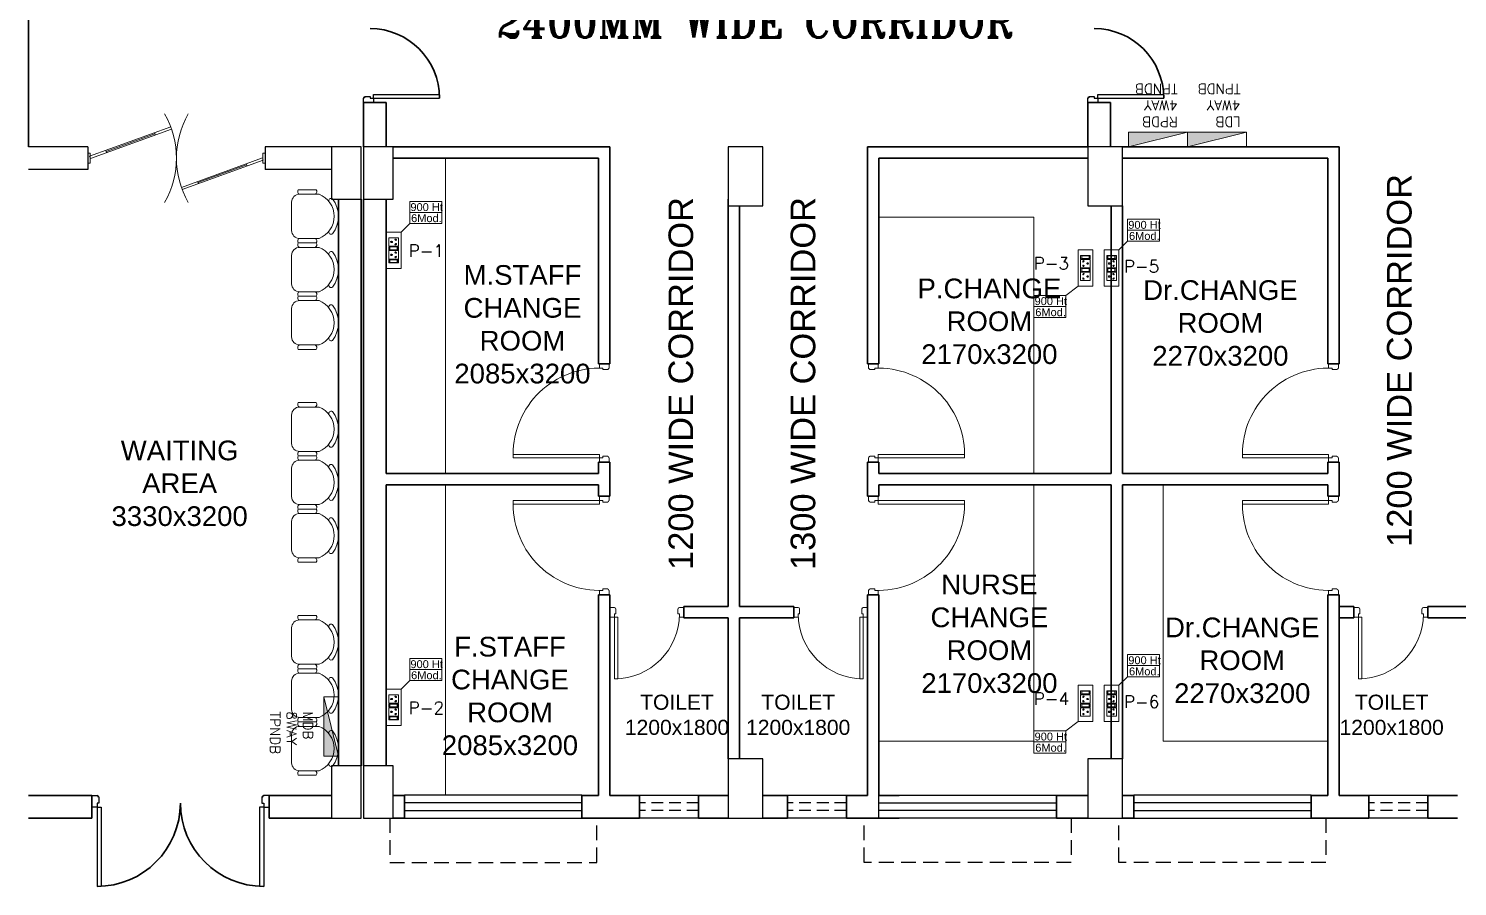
# Model space of a CAD drawing. Header units: millimetres. Extents: x 1327414 to 2124380, y -346496 to -91575.
# Drawn here: x 1629617 to 1644117, y -206777 to -198073 of the extents above; entities that cross this region are included whole.
import ezdxf
from ezdxf.enums import TextEntityAlignment as Align

# ---------------------------------------------------------------- set-up
doc = ezdxf.new("R2010")
doc.units = ezdxf.units.MM
doc.header["$LTSCALE"] = 600
doc.header["$MEASUREMENT"] = 0
for name, pattern in [('1', [0]), ('CONTINU', [0]), ('DASHED2', [0.375, 0.25, -0.125]), ('HIDDEN', [0.375, 0.25, -0.125])]:
    doc.linetypes.add(name, pattern=pattern)
doc.layers.add('CFT_LOOPING', color=7, linetype='1', lineweight=0, true_color=0xd6d600)
for name, color, linetype in [('col', 5, 'Continuous'), ('ELE-LIGHTING TEXT', 7, 'Continuous'), ('Lines', 7, 'Continuous'), ('TEXT', 6, 'Continuous'), ('wall', 1, 'Continuous'), ('Window', 4, 'Continuous')]:
    doc.layers.add(name, color=color, linetype=linetype)
for name, color, linetype, lineweight in [('DOOR', 144, 'Continuous', 13), ('ELE-2NOS OF 6-16 RAW POWER SOCKET', 1, 'Continuous', 20), ('ELE.DB', 1, 'Continuous', 20), ('funiture', 30, 'Continuous', 13), ('furniture', 30, 'Continuous', 9), ('P-Wall', 8, 'Continuous', 35)]:
    doc.layers.add(name, color=color, linetype=linetype, lineweight=lineweight)
doc.styles.add('ARIAL', font='')
doc.styles.add('ROMANS', font='romans.shx')
doc.styles.add('ROMANT', font='romant.shx')
doc.styles.get("Standard").update_dxf_attribs({"font": ''})
doc.styles.get('ARIAL').set_extended_font_data('Arial')
doc.styles.get('Standard').set_extended_font_data('Stylus BT')

# ---------------------------------------------------------------- blocks, each defined once
blk = doc.blocks.new('D1')
at = {"layer": 'DOOR', "color": 8}
for p, q in [((19, 69), (825, 362)), ((27, 46), (833, 339)), ((184, 116), (668, 292)), ((672, 280), (663, 304)), ((0, 98), (24, 98)), ((0, 98), (0, 0)), ((0, 0), (24, 0)), ((19, 69), (27, 46)), ((24, 98), (24, 0)), ((180, 128), (188, 105)), ((1737, 52), (931, -241)), ((1745, 29), (939, -264)), ((1745, 29), (1737, 52)), ((1740, 98), (1740, 0)), ((1764, 98), (1740, 98)), ((1764, 0), (1740, 0)), ((1764, 98), (1764, 0)), ((1580, -18), (1096, -194)), ((1584, -30), (1576, -7)), ((1101, -206), (1092, -182))]:
    blk.add_line(p, q, dxfattribs=at)
for centre, start, end in [((0, 49), 330, 30), ((1764, 49), 150, 210)]:
    blk.add_arc(centre, 882, start, end, dxfattribs=at)
blk = doc.blocks.new('CH1')
for p, q in [((7.79, 8.86), (15.54, 8.86)), ((8.95, 10.63), (16.07, 10.63)), ((18.73, -5.67), (18.73, 5.67)), ((7.79, -8.86), (15.54, -8.86)), ((8.95, -10.63), (16.07, -10.63))]:
    blk.add_line(p, q)
for centre, radius, start, end in [((11.3, 0), 11.3, 141.456, 218.544), ((11.3, 0), 9.53, 111.6314, 248.3686), ((2.95, 6.24), 0.935, 339.0298, 121.3377), ((9.81, 9.9), 1.13, 139.8035, 247.8585), ((15.54, 5.67), 3.19, 0, 90), ((15.21, 9.9), 1.13, 292.1415, 40.1965), ((15.54, -5.67), 3.19, 270, 0), ((2.94, -6.24), 0.935, 238.6623, 20.9702), ((9.81, -9.9), 1.13, 112.1415, 220.1965), ((15.21, -9.9), 1.13, 319.8035, 67.8585)]:
    blk.add_arc(centre, radius, start, end)
blk = doc.blocks.new('A$C32852038')
at = {"xscale": 25.40000009536743, "yscale": 25.39999985694885, "zscale": 25.39999999999785, "rotation": 90}
blk.add_blockref('CH1', (0, -476), dxfattribs=at)
blk = doc.blocks.new('750')
at = {"layer": 'DOOR', "color": 8}
for p, q in [((-50, 705), (-47.5, 705)), ((-35, 690), (-35, 692.5)), ((-50, 45), (-47.5, 45)), ((-35, 60), (-35, 57.5)), ((50, 45), (50, 80)), ((50, 80), (675, 80)), ((50, 45), (675, 45)), ((675, 45), (675, 80))]:
    blk.add_line(p, q, dxfattribs=at)
for points in [[(15, 690), (15, 705), (50, 705), (50, 750), (-50, 750), (-50, 705)], [(-35, 690), (15, 690)], [(15, 60), (15, 45), (50, 45), (50, 0), (-50, 0), (-50, 45)], [(-35, 60), (15, 60)]]:
    blk.add_lwpolyline(points, dxfattribs=at)
for centre, radius, start, end in [((-35, 705), 12.5, 180, 270), ((15, 45), 660, 0, 90), ((-35, 45), 12.5, 90, 180)]:
    blk.add_arc(centre, radius, start, end, dxfattribs=at)
blk = doc.blocks.new('A$C19B8274B')
at = {"layer": 'DOOR'}
blk.add_line((-45, 925), (-80, 925), dxfattribs=at)
at = {"layer": 'DOOR', "color": 8}
for p, q in [((-80, 50), (-80, 925)), ((-45, 50), (-45, 925)), ((-45, 50), (-80, 50)), ((-955, -50), (-955, -47.5)), ((-940, -35), (-942.5, -35)), ((-60, -35), (-57.5, -35)), ((-45, -50), (-45, -47.5))]:
    blk.add_line(p, q, dxfattribs=at)
for points in [[(-940, 15), (-955, 15), (-955, 50), (-1000, 50), (-1000, -50), (-955, -50)], [(-940, -35), (-940, 15)], [(-60, 15), (-45, 15), (-45, 50), (0, 50), (0, -50), (-45, -50)], [(-60, -35), (-60, 15)]]:
    blk.add_lwpolyline(points, dxfattribs=at)
for centre, radius, start, end in [((-80, 50), 875, 90, 182.29244), ((-955, -35), 12.5, 270, 0), ((-45, -35), 12.5, 180, 270)]:
    blk.add_arc(centre, radius, start, end, dxfattribs=at)
blk = doc.blocks.new('W1800')
at = {"layer": 'wall', "color": 7}
for p, q in [((0, -58), (0, 173)), ((1800, 173), (1800, -58))]:
    blk.add_line(p, q, dxfattribs=at)
at = {"layer": 'Window'}
for p, q in [((0, 173), (1800, 173)), ((0, 98), (1800, 98)), ((1800, 18), (0, 18)), ((1800, -58), (0, -58))]:
    blk.add_line(p, q, dxfattribs=at)
blk = doc.blocks.new('rwgha')
at = {"color": 8, "lineweight": 25}
for p, q in [((3700, 7260), (3700, 7305)), ((3700, 7305), (3702.5, 7305)), ((3800, 7260), (3700, 7260)), ((3800, 7260), (3700, 7260)), ((3715, 7320), (3715, 7317.5)), ((3715, 7320), (3765, 7320)), ((3765, 7320), (3765, 7305)), ((3765, 7305), (3800, 7305)), ((3800, 7340), (4470, 7340)), ((3800, 7305), (3800, 7340)), ((3800, 7305), (4470, 7305)), ((3800, 7305), (3800, 7260)), ((11050, 7260), (11050, 7305)), ((11050, 7305), (11052.5, 7305)), ((11150, 7260), (11050, 7260)), ((11150, 7260), (11050, 7260)), ((11065, 7320), (11065, 7317.5)), ((11065, 7320), (11115, 7320)), ((11115, 7320), (11115, 7305)), ((11115, 7305), (11150, 7305)), ((11150, 7340), (11820, 7340)), ((11150, 7305), (11150, 7340)), ((11150, 7305), (11820, 7305)), ((11150, 7305), (11150, 7260)), ((940.5, 110), (940.5, 230)), ((940.5, 110), (940.5, 230)), ((940.5, 230), (994.5, 230)), ((994.5, 230), (994.5, 227)), ((1012.5, 152), (994.5, 152)), ((994.5, 152), (994.5, 110)), ((1012.5, 212), (1009.5, 212)), ((1012.5, 212), (1012.5, 152)), ((2668.5, 212), (2671.5, 212)), ((2668.5, 212), (2668.5, 152)), ((2668.5, 152), (2686.5, 152)), ((2740.5, 230), (2686.5, 230)), ((2686.5, 230), (2686.5, 227)), ((2686.5, 152), (2686.5, 110)), ((2740.5, 110), (2740.5, 230)), ((994.5, 110), (940.5, 110)), ((994.5, 110), (994.5, -694)), ((994.5, 110), (1036.5, 110)), ((1036.5, 110), (1036.5, -694)), ((2644.5, 110), (2644.5, -694)), ((2686.5, 110), (2644.5, 110)), ((2686.5, 110), (2740.5, 110)), ((2686.5, 110), (2686.5, -694))]:
    blk.add_line(p, q, dxfattribs=at)
at = {"color": 8}
for centre, radius, start, end in [((3765, 7305), 705, 0, 90), ((11115, 7305), 705, 0, 90), ((3715, 7305), 12.5, 90, 180), ((11065, 7305), 12.5, 90, 180), ((994.5, 212), 15, 0, 90), ((994.5, 152), 846, 270, 0), ((2686.5, 152), 846, 180, 270), ((2686.5, 212), 15, 90, 180)]:
    blk.add_arc(centre, radius, start, end, dxfattribs=at)
at = {"layer": 'col'}
for points in [[(3375, 6280), (3675, 6280), (3675, 6810), (3375, 6810)], [(3700, 6280), (4000, 6280), (4000, 6810), (3700, 6810)], [(7400, 6210), (7750, 6210), (7750, 6810), (7400, 6810)], [(11050, 6210), (11400, 6210), (11400, 6810), (11050, 6810)], [(7400, 0), (7750, 0), (7750, 600), (7400, 600)], [(11050, 0), (11400, 0), (11400, 600), (11050, 600)], [(3375, 0), (3675, 0), (3675, 530), (3375, 530)], [(3700, 0), (4000, 0), (4000, 530), (3700, 530)]]:
    blk.add_lwpolyline(points, close=True, dxfattribs=at)
at = {"layer": 'funiture'}
for p, q in [((4530, 6695), (4530, 3495)), ((4530, 3380), (4530, 230))]:
    blk.add_line(p, q, dxfattribs=at)
at = {"layer": 'funiture', "color": 8}
for points in [[(8930, 6095), (10500, 6095), (10500, 3495)], [(8930, 780), (10500, 780), (10500, 3380)], [(13485, 780), (11815, 780), (11815, 3380)]]:
    blk.add_lwpolyline(points, dxfattribs=at)
at = {"layer": 'Lines', "linetype": 'HIDDEN'}
for points in [[(3965, 0), (3965, -450), (6065, -450), (6065, 0)], [(10880, 0), (10880, -450), (8780, -450), (8780, 0)], [(13465, 0), (13465, -450), (11365, -450), (11365, 0)]]:
    blk.add_lwpolyline(points, dxfattribs=at)
at = {"layer": 'P-Wall', "color": 8, "linetype": 'Continuous'}
for p, q in [((300, 15490), (300, 6810)), ((4000, 6810), (6200, 6810)), ((4000, 6695), (6085, 6695)), ((6200, 6695), (6200, 6810)), ((11050, 6810), (8815, 6810)), ((11050, 6695), (8930, 6695)), ((11400, 6810), (13600, 6810)), ((11400, 6695), (13485, 6695)), ((3445, 530), (3445, 6280)), ((3675, 530), (3675, 6280)), ((3700, 6280), (3700, 530)), ((3930, 6280), (3930, 3495)), ((3700, 6210), (3700, 600)), ((3930, 6210), (3930, 3495)), ((11285, 6210), (11285, 3495)), ((11400, 6210), (11400, 3495)), ((6085, 4610), (6200, 4610)), ((8930, 4610), (8815, 4610)), ((13485, 4610), (13600, 4610)), ((3930, 3495), (6085, 3495)), ((6085, 3610), (6200, 3610)), ((8930, 3610), (8815, 3610)), ((11285, 3495), (8930, 3495)), ((11400, 3495), (13485, 3495)), ((13485, 3610), (13600, 3610)), ((3930, 3380), (3930, 530)), ((3930, 3380), (3930, 600)), ((3930, 3380), (6085, 3380)), ((11285, 3380), (8930, 3380)), ((11285, 3380), (11285, 600)), ((11400, 3380), (11400, 600)), ((11400, 3380), (13485, 3380)), ((6085, 3265), (6200, 3265)), ((8930, 3265), (8815, 3265)), ((13485, 3265), (13600, 3265)), ((6085, 2265), (6200, 2265)), ((8930, 2265), (8815, 2265)), ((13485, 2265), (13600, 2265)), ((6500, 230), (6500, 0)), ((7100, 230), (7100, 0)), ((8000, 230), (8000, 0)), ((8600, 230), (8600, 0)), ((13900, 230), (13900, 0)), ((14500, 230), (14500, 0))]:
    blk.add_line(p, q, dxfattribs=at)
at = {"layer": 'P-Wall'}
for p, q in [((3700, 6810), (3700, 7260)), ((3700, 7260), (3930, 7260)), ((3930, 7260), (3930, 6810)), ((11050, 6810), (11050, 7260)), ((11050, 7260), (11280, 7260)), ((11280, 7260), (11280, 6810))]:
    blk.add_line(p, q, dxfattribs=at)
at = {"layer": 'P-Wall', "color": 8}
for p, q in [((6085, 4610), (6085, 6695)), ((6200, 6695), (6200, 4610)), ((8815, 6810), (8815, 4610)), ((8930, 4610), (8930, 6695)), ((13485, 4610), (13485, 6695)), ((13600, 6810), (13600, 4610)), ((7400, 2145), (7400, 6280)), ((7515, 2145), (7515, 6210)), ((6085, 3495), (6085, 3610)), ((6200, 3265), (6200, 3610)), ((8815, 3265), (8815, 3610)), ((8930, 3495), (8930, 3610)), ((13485, 3495), (13485, 3610)), ((13600, 3265), (13600, 3610)), ((6085, 3265), (6085, 3380)), ((8930, 3265), (8930, 3380)), ((13485, 3265), (13485, 3380)), ((6085, 230), (6085, 2265)), ((6200, 230), (6200, 2265)), ((8815, 230), (8815, 2265)), ((8930, 230), (8930, 2265)), ((13485, 230), (13485, 2265)), ((13600, 230), (13600, 2265)), ((6950, 2030), (6950, 2145)), ((6950, 2145), (7400, 2145)), ((6950, 2030), (7400, 2030)), ((7400, 600), (7400, 2030)), ((7515, 2145), (7585, 2145)), ((8065, 2145), (7515, 2145)), ((7515, 2030), (7585, 2030)), ((7515, 600), (7515, 2030)), ((8065, 2030), (7515, 2030)), ((8065, 2030), (8065, 2145)), ((13600, 2145), (13750, 2145)), ((13600, 2030), (13750, 2030)), ((13750, 2030), (13750, 2145)), ((14500, 2030), (14500, 2145)), ((14500, 2145), (14985, 2145)), ((14500, 2030), (14985, 2030)), ((4000, 230), (4115, 230)), ((4115, 230), (4000, 230)), ((4115, 230), (4115, 0)), ((5915, 230), (6085, 230)), ((5915, 230), (5915, 0)), ((6200, 230), (6500, 230)), ((7100, 230), (7400, 230)), ((8000, 230), (7750, 230)), ((8815, 230), (8600, 230)), ((9135, 230), (8930, 230)), ((10730, 230), (11050, 230)), ((10730, 230), (10730, 0)), ((11515, 230), (11400, 230)), ((11515, 230), (11515, 0)), ((13315, 230), (13485, 230)), ((13315, 230), (13315, 0)), ((13600, 230), (13900, 230)), ((14500, 230), (14800, 230)), ((4000, 0), (4115, 0)), ((4115, 0), (4000, 0)), ((5915, 0), (6500, 0)), ((7100, 0), (7400, 0)), ((8000, 0), (7750, 0)), ((9135, 0), (8600, 0)), ((10730, 0), (11050, 0)), ((11515, 0), (11400, 0)), ((13315, 0), (13900, 0)), ((14500, 0), (14800, 0))]:
    blk.add_line(p, q, dxfattribs=at)
at = {"layer": 'P-Wall', "linetype": 'Continuous'}
for p, q in [((940.5, 230), (300, 230)), ((940.5, 230), (940.5, 0)), ((3375, 230), (2740.5, 230)), ((2740.5, 230), (2740.5, 0)), ((940.5, 0), (300, 0)), ((3375, 0), (2740.5, 0))]:
    blk.add_line(p, q, dxfattribs=at)
at = {"layer": 'wall', "linetype": 'Continuous'}
for p, q in [((900.5, 6810), (300, 6810)), ((900.5, 6810), (900.5, 6580)), ((3375, 6810), (2700.5, 6810)), ((2700.5, 6810), (2700.5, 6580)), ((900.5, 6580), (300, 6580)), ((3375, 6580), (2700.5, 6580))]:
    blk.add_line(p, q, dxfattribs=at)
at = {"layer": 'Window', "ltscale": 750}
for p, q in [((7100, 230), (6500, 230)), ((8600, 230), (8000, 230)), ((14500, 230), (13900, 230)), ((7100, 0), (6500, 0)), ((8600, 0), (8000, 0)), ((14500, 0), (13900, 0))]:
    blk.add_line(p, q, dxfattribs=at)
at = {"layer": 'Window', "linetype": 'HIDDEN', "ltscale": 0.8}
for p, q in [((7100, 155), (6500, 155)), ((8600, 155), (8000, 155)), ((14500, 155), (13900, 155)), ((7100, 75), (6500, 75)), ((8600, 75), (8000, 75)), ((14500, 75), (13900, 75))]:
    blk.add_line(p, q, dxfattribs=at)
at = {"layer": 'DOOR', "xscale": 1.020408162847161, "yscale": 1.020408162847161, "zscale": 1.020408162847161, "rotation": 180}
blk.add_blockref('D1', (2700.5, 6745), dxfattribs=at)
at = {"layer": 'DOOR', "linetype": 'Continuous', "xscale": -1}
for p, rotation in [((6142.5, 3610), 89.9999999999999), ((13542.5, 3610), 89.9999999999999), ((8872.5, 3265), 270)]:
    blk.add_blockref('A$C19B8274B', p, dxfattribs=dict(at, rotation=rotation))
at = {"layer": 'DOOR', "linetype": 'Continuous'}
for p, rotation in [((8872.5, 3610), 270), ((6142.5, 3265), 90), ((13542.5, 3265), 90)]:
    blk.add_blockref('A$C19B8274B', p, dxfattribs=dict(at, rotation=rotation))
at = {"layer": 'DOOR', "rotation": 270}
for p in [(6200, 2087.5), (13750, 2087.5)]:
    blk.add_blockref('750', p, dxfattribs=at)
at = {"layer": 'DOOR', "xscale": -1, "rotation": 89.9999999999999}
blk.add_blockref('750', (8815, 2087.5), dxfattribs=at)
at = {"layer": 'DOOR', "color": 7, "xscale": -1}
for p in [(5915, 57.5), (13315, 57.5)]:
    blk.add_blockref('W1800', p, dxfattribs=at)
at = {"layer": 'DOOR', "color": 7}
blk.add_blockref('W1800', (8930, 57.5), dxfattribs=at)
at = {"layer": 'furniture', "rotation": 90}
for p in [(2969.3, 6105), (2969.3, 5565), (2969.3, 5025), (2969.3, 3945), (2969.3, 3405), (2969.3, 2865), (2969.3, 1785), (2969.3, 1245), (2969.3, 705)]:
    blk.add_blockref('A$C32852038', p, dxfattribs=at)
at = {"layer": 'TEXT', "color": 8, "style": 'ROMANT'}
blk.add_text('2400MM WIDE CORRIDOR', height=300, dxfattribs=at).set_placement((7669.4, 7830.4), align=Align.BOTTOM_CENTER)
at = {"layer": 'TEXT', "color": 8, "style": 'ARIAL'}
for s, p in [('1200 WIDE CORRIDOR', (14409.8, 4642.6)), ('1200 WIDE CORRIDOR', (7119, 4408.6)), ('1300 WIDE CORRIDOR', (8358.5, 4408.6))]:
    blk.add_text(s, height=250, rotation=90, dxfattribs=at).set_placement(p, align=Align.BOTTOM_CENTER)
at = {"layer": 'TEXT', "color": 8, "attachment_point": 5, "style": 'ARIAL'}
for s, insert, char_height, width in [('M.STAFF CHANGE ROOM 2085x3200', (5312, 5008.4), 200, 1382.81), ('\\PP.CHANGE ROOM\\P2170x3200', (10050.5, 5205.4), 200, 1674.857), ('\\PDr.CHANGE ROOM 2270x3200', (12394.7, 5188.4), 200, 1674.857), ('WAITING AREA 3330x3200', (1832.9, 3394.9), 200, 1382.81), ('NURSE\\PCHANGE ROOM 2170x3200', (10050.5, 1868.1), 200, 1674.857), ('Dr.CHANGE\\PROOM \\P2270x3200', (12616.3, 1598.9), 200, 2421.577), ('F.STAFF CHANGE ROOM 2085x3200', (5185.1, 1237.1), 200, 1382.81), ('TOILET\\P1200x1800', (6880.1, 1046.4), 153, 1626.956), ('TOILET\\P1200x1800', (8110.1, 1046.4), 153, 1626.956), ('TOILET\\P1200x1800', (14132.6, 1046.4), 153, 1626.956)]:
    blk.add_mtext(s, dxfattribs=dict(at, insert=insert, char_height=char_height, width=width))
blk = doc.blocks.new('FREAWFRED')
at = {"layer": 'ELE.DB'}
h = blk.add_hatch(color=1, dxfattribs=at)
h.dxf.hatch_style = 1
h.paths.add_polyline_path([(150, 0), (150, 600), (0, 600)])
blk.add_line((0, 600), (150, 0), dxfattribs=at)
blk.add_lwpolyline([(0, 0), (0, 600), (150, 600), (150, 0)], close=True, dxfattribs=at)
blk = doc.blocks.new('RTUH 6U')
at = {"layer": 'ELE-2NOS OF 6-16 RAW POWER SOCKET', "color": 30, "ltscale": 300}
for p, q in [((-312, -26), (-227, -26)), ((-312, -124), (-312, -26)), ((-227, -124), (-312, -124)), ((-227, -26), (-227, -124)), ((-187, -26), (-221, -26)), ((-221, -26), (-221, -124)), ((-187, -124), (-221, -124)), ((-221, -124), (-187, -124)), ((-190, -37), (-218, -37)), ((-218, -37), (-218, -113)), ((-190, -40), (-218, -40)), ((-218, -113), (-190, -113)), ((-190, -113), (-190, -37)), ((-187, -124), (-187, -26)), ((-187, -124), (-187, -26)), ((-181, -124), (-181, -26)), ((-181, -26), (-96, -26)), ((-96, -124), (-181, -124)), ((-96, -26), (-96, -124)), ((-57, -26), (-91, -26)), ((-91, -26), (-91, -124)), ((-57, -124), (-91, -124)), ((-91, -124), (-57, -124)), ((-60, -37), (-88, -37)), ((-88, -37), (-88, -113)), ((-60, -40), (-88, -40)), ((-88, -113), (-60, -113)), ((-60, -113), (-60, -37)), ((-57, -124), (-57, -26)), ((-57, -124), (-57, -26))]:
    blk.add_line(p, q, dxfattribs=at)
blk.add_lwpolyline([(0, 0), (-368, 0), (-368, -150), (0, -150)], close=True, dxfattribs=at)
for centre, radius, start, end in [((-293, -56), 5.7, 87.49, 354.7311), ((-289, -52), 4.6, 284.9049, 157.3162), ((-269, -99), 6.62, 127.1584, 52.8416), ((-269, -92), 4.22, 341.4031, 198.5969), ((-249, -52), 4.6, 22.6838, 255.0951), ((-245, -56), 5.7, 185.2689, 92.51), ((-163, -56), 5.7, 87.49, 354.7311), ((-159, -52), 4.6, 284.9049, 157.3162), ((-139, -99), 6.62, 127.1584, 52.8416), ((-139, -92), 4.22, 341.4031, 198.5969), ((-119, -52), 4.6, 22.6838, 255.0951), ((-115, -56), 5.7, 185.2689, 92.51)]:
    blk.add_arc(centre, radius, start, end, dxfattribs=at)

msp = doc.modelspace()

# ---------------------------------------------------------------- linework, layer by layer
at = {"layer": 'CFT_LOOPING', "color": 7, "linetype": 'DASHED2', "ltscale": 5}
for p, q in [((1633484.8, -200051.2), (1633397.2, -200138.3)), ((1640769.8, -200231.1), (1640682.2, -200318.3)), ((1640267.2, -200686.8), (1640143.6, -200780.3)), ((1633484.8, -204688.8), (1633397.2, -204776)), ((1640769.8, -204649.1), (1640682.2, -204736.3)), ((1640267.2, -205104.8), (1640143.6, -205198.4))]:
    msp.add_line(p, q, dxfattribs=at)
for points in [[(1633484.8, -199826.2), (1633809.6, -199826.2), (1633809.6, -199938.7), (1633484.8, -199938.7)], [(1633484.8, -199938.7), (1633809.6, -199938.7), (1633809.6, -200051.2), (1633484.8, -200051.2)], [(1640769.8, -200006.1), (1641094.6, -200006.1), (1641094.6, -200118.6), (1640769.8, -200118.6)], [(1640769.8, -200118.6), (1641094.6, -200118.6), (1641094.6, -200231.1), (1640769.8, -200231.1)], [(1639818.8, -200780.3), (1640143.6, -200780.3), (1640143.6, -200892.8), (1639818.8, -200892.8)], [(1639818.8, -200892.8), (1640143.6, -200892.8), (1640143.6, -201005.3), (1639818.8, -201005.3)], [(1640769.8, -204424.1), (1641094.6, -204424.1), (1641094.6, -204536.6), (1640769.8, -204536.6)], [(1633484.8, -204463.8), (1633809.6, -204463.8), (1633809.6, -204576.3), (1633484.8, -204576.3)], [(1633484.8, -204576.3), (1633809.6, -204576.3), (1633809.6, -204688.8), (1633484.8, -204688.8)], [(1640769.8, -204536.6), (1641094.6, -204536.6), (1641094.6, -204649.1), (1640769.8, -204649.1)], [(1639818.8, -205198.4), (1640143.6, -205198.4), (1640143.6, -205310.9), (1639818.8, -205310.9)], [(1639818.8, -205310.9), (1640143.6, -205310.9), (1640143.6, -205423.4), (1639818.8, -205423.4)]]:
    msp.add_lwpolyline(points, close=True, dxfattribs=at)

# ---------------------------------------------------------------- block references
at = {"layer": 'ELE-2NOS OF 6-16 RAW POWER SOCKET', "color": 3, "linetype": 'ByBlock'}
for p, rotation in [((1633397.2, -200506.8), 269.9999999999999), ((1640267.2, -200318.3), 89.99999999999993), ((1640267.2, -204736.3), 89.99999999999993), ((1633397.2, -205144.4), 269.9999999999999)]:
    msp.add_blockref('RTUH 6U', p, dxfattribs=dict(at, rotation=rotation))
at = {"layer": 'ELE-2NOS OF 6-16 RAW POWER SOCKET', "color": 3, "linetype": 'ByBlock', "xscale": -1, "rotation": 270.0000000000001}
for p in [(1640682.2, -200318.3), (1640682.2, -204736.3)]:
    msp.add_blockref('RTUH 6U', p, dxfattribs=at)
at = {"layer": 'ELE.DB', "linetype": 'ByBlock'}
for p, rotation in [((1641377.6, -199272.8), 89.99999999999991), ((1641977.6, -199272.8), 89.99999999999991), ((1632762.2, -204854.9), 180)]:
    msp.add_blockref('FREAWFRED', p, dxfattribs=dict(at, rotation=rotation))
at = {"layer": 'P-Wall'}
msp.add_blockref('rwgha', (1629317.2, -206082.8), dxfattribs=at)

# ---------------------------------------------------------------- texts
at = {"layer": 'ELE-LIGHTING TEXT', "char_height": 100, "attachment_point": 1}
for s, insert, width, rotation in [('{\\Fromans.shx|c228;RPDB 4WAY TPNDB\\P}', (1641278.8, -199068.5), 671.872, 180), ('{\\Fromans.shx|c228;LDB 4WAY TPNDB}', (1641915.6, -199068.5), 671.872, 180), ('{\\Fromans.shx|c228;MDB 8WAY TPNDB\\P}', (1632503.5, -205001.2), 589.505, 270)]:
    msp.add_mtext(s, dxfattribs=dict(at, insert=insert, width=width, rotation=rotation))
at = {"layer": 'ELE-LIGHTING TEXT', "color": 200, "linetype": 'CONTINU', "char_height": 125, "width": 349.838, "attachment_point": 1, "style": 'ROMANS'}
for s, insert in [('{\\C256;P-1\\P}', (1633474.3, -200265.2)), ('{\\C256;P-3\\P}', (1639817.2, -200392.3)), ('{\\C256;P-5\\P}', (1640732.6, -200423.1)), ('{\\C256;P-4\\P}', (1639817.2, -204810.3)), ('{\\C256;P-6\\P}', (1640732.6, -204841.2)), ('{\\C256;P-2\\P}', (1633474.3, -204902.8))]:
    msp.add_mtext(s, dxfattribs=dict(at, insert=insert))
at = {"layer": 'TEXT', "color": 7, "char_height": 80, "attachment_point": 1}
for s, insert, width in [('\\A1;{\\fArial|b0|i0|c0|p34;900 Ht\\P}', (1633492.2, -199844.2), 8957.987), ('\\A1;{\\fArial|b0|i0|c0|p34;6Mod.\\P}', (1633499.3, -199956.7), 352.575), ('\\A1;{\\fArial|b0|i0|c0|p34;900 Ht\\P}', (1640777.2, -200024.2), 8957.987), ('\\A1;{\\fArial|b0|i0|c0|p34;6Mod.\\P}', (1640784.3, -200136.7), 352.575), ('\\A1;{\\fArial|b0|i0|c0|p34;900 Ht\\P}', (1639826.3, -200798.4), 8957.987), ('\\A1;{\\fArial|b0|i0|c0|p34;6Mod.\\P}', (1639833.3, -200910.9), 352.575), ('\\A1;{\\fArial|b0|i0|c0|p34;900 Ht\\P}', (1640777.2, -204442.2), 8957.987), ('\\A1;{\\fArial|b0|i0|c0|p34;900 Ht\\P}', (1633492.2, -204481.8), 8957.987), ('\\A1;{\\fArial|b0|i0|c0|p34;6Mod.\\P}', (1633499.3, -204594.3), 352.575), ('\\A1;{\\fArial|b0|i0|c0|p34;6Mod.\\P}', (1640784.3, -204554.7), 352.575), ('\\A1;{\\fArial|b0|i0|c0|p34;900 Ht\\P}', (1639826.3, -205216.5), 8957.987), ('\\A1;{\\fArial|b0|i0|c0|p34;6Mod.\\P}', (1639833.3, -205329), 352.575)]:
    msp.add_mtext(s, dxfattribs=dict(at, insert=insert, width=width))

doc.saveas('drawing.dxf')
